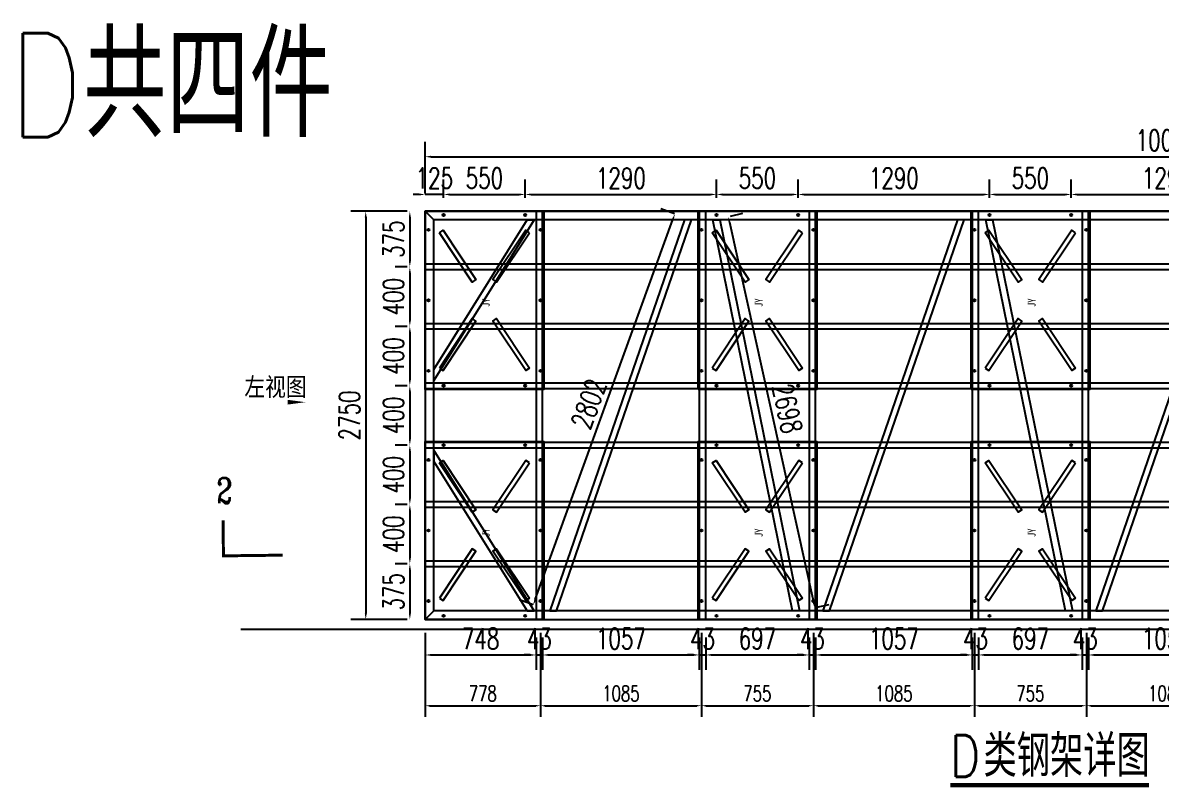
# Model space of a CAD drawing. Header units: millimetres. Extents: x -1471591 to 944464, y -468930 to 547002.
# Drawn here: x -981545 to -973871, y -6128 to -979 of the extents above; entities that cross this region are included whole.
import ezdxf

# ---------------------------------------------------------------- set-up
doc = ezdxf.new("R2010")
doc.units = ezdxf.units.MM
doc.header["$LTSCALE"] = 10
doc.header["$PDMODE"] = 35
doc.linetypes.add('-6_350_HOLE$0$DASH', pattern=[0.35, 0.25, -0.1])
for name, color, linetype in [('DIM_SYMB', 3, 'Continuous'), ('PUB_TEXT', 7, 'Continuous'), ('W-FLOAT_BOWL浮筒', 253, 'Continuous'), ('W-STEEL_FRAME钢架', 3, 'Continuous'), ('W-STEEL_KEEL钢龙骨', 5, 'Continuous')]:
    doc.layers.add(name, color=color, linetype=linetype)
doc.styles.add('_TCH_DIM', font='SIMPLEX.shx', dxfattribs={"bigfont": 'hztxt.shx'})
doc.styles.add('_TCH_LABEL', font='COMPLEX', dxfattribs={"bigfont": 'GBCBIG'})
doc.styles.get("Standard").update_dxf_attribs({"font": 'simplex.shx', "width": 0.8, "bigfont": 'hztxt.shx'})
doc.styles.add('STANDARD_T3', font='simplex.shx', dxfattribs={"width": 0.7, "bigfont": 'hztxt.shx'})
doc.styles.add('黑体', font='simhei.ttf', dxfattribs={"width": 0.8})
doc.dimstyles.new('W&&30', dxfattribs={"dimtxt": 105, "dimasz": 30, "dimexe": 75, "dimexo": 90, "dimgap": 30, "dimtad": 1, "dimdec": 0, "dimzin": 0, "dimdsep": 46, "dimtxsty": 'STANDARD_T3', "dimcen": 0.09, "dimclrd": 1, "dimclre": 1, "dimclrt": 7, "dimazin": 2, "dimtfac": 1, "dimtdec": 0, "dimtix": 1, "dimtmove": 2, "dimatfit": 3, "dimfxl": 0, "dimtolj": 1, "dimtzin": 0, "dimarcsym": 0})
doc.dimstyles.new('W&&40', dxfattribs={"dimtxt": 140, "dimasz": 40, "dimexe": 100, "dimexo": 120, "dimgap": 40, "dimtad": 1, "dimdec": 0, "dimzin": 0, "dimdsep": 46, "dimtxsty": 'STANDARD_T3', "dimcen": 0.09, "dimclrd": 1, "dimclre": 1, "dimclrt": 7, "dimazin": 2, "dimtfac": 1, "dimtdec": 0, "dimtix": 1, "dimtmove": 2, "dimatfit": 3, "dimfxl": 0, "dimtolj": 1, "dimtzin": 0, "dimarcsym": 0})

# ---------------------------------------------------------------- blocks, each defined once
blk = doc.blocks.new('*D92')
at = {"color": 1, "lineweight": -2, "transparency": 16777216}
for p, q in [((-978832.8, -5118.7), (-978832.8, -5337.3)), ((-978084.3, -5118.7), (-978084.3, -5337.3)), ((-978792.8, -5237.3), (-978124.3, -5237.3))]:
    blk.add_line(p, q, dxfattribs=at)
at = {"color": 1, "transparency": 16777216}
for points in [[(-978792.8, -5230.6), (-978792.8, -5243.9), (-978832.8, -5237.3)], [(-978124.3, -5230.6), (-978124.3, -5243.9), (-978084.3, -5237.3)]]:
    blk.add_solid(points, dxfattribs=at)
at = {"layer": 'Defpoints', "color": 0, "transparency": 16777216}
for p in [(-978832.8, -4998.7), (-978084.3, -4998.7), (-978084.3, -5237.3)]:
    blk.add_point(p, dxfattribs=at)
at = {"color": 7, "transparency": 16777216, "insert": (-978458.6, -5127.3), "char_height": 140, "attachment_point": 5, "style": 'STANDARD_T3'}
blk.add_mtext('\\A1;748', dxfattribs=at)
blk = doc.blocks.new('*D93')
at = {"color": 1, "lineweight": -2, "transparency": 16777216}
for p, q in [((-978084.3, -5118.7), (-978084.3, -5337.3)), ((-978041.3, -5118.7), (-978041.3, -5337.3)), ((-978124.3, -5237.3), (-978164.3, -5237.3)), ((-978084.3, -5237.3), (-978041.3, -5237.3)), ((-978001.3, -5237.3), (-977961.3, -5237.3))]:
    blk.add_line(p, q, dxfattribs=at)
at = {"color": 1, "transparency": 16777216}
for points in [[(-978124.3, -5230.6), (-978124.3, -5243.9), (-978084.3, -5237.3)], [(-978001.3, -5230.6), (-978001.3, -5243.9), (-978041.3, -5237.3)]]:
    blk.add_solid(points, dxfattribs=at)
at = {"layer": 'Defpoints', "color": 0, "transparency": 16777216}
for p in [(-978084.3, -4998.7), (-978041.3, -4998.7), (-978041.3, -5237.3)]:
    blk.add_point(p, dxfattribs=at)
at = {"color": 7, "transparency": 16777216, "insert": (-978062.8, -5127.3), "char_height": 140, "attachment_point": 5, "style": 'STANDARD_T3'}
blk.add_mtext('\\A1;43', dxfattribs=at)
blk = doc.blocks.new('*D95')
at = {"color": 1, "lineweight": -2, "transparency": 16777216}
for p, q in [((-978832.8, -2128.7), (-978832.8, -2035.3)), ((-978707.8, -2158.7), (-978707.8, -2035.3)), ((-978872.8, -2135.3), (-978912.8, -2135.3)), ((-978707.8, -2135.3), (-978832.8, -2135.3)), ((-978667.8, -2135.3), (-978627.8, -2135.3))]:
    blk.add_line(p, q, dxfattribs=at)
at = {"color": 1, "transparency": 16777216}
for points in [[(-978872.8, -2128.7), (-978872.8, -2142), (-978832.8, -2135.3)], [(-978667.8, -2128.7), (-978667.8, -2142), (-978707.8, -2135.3)]]:
    blk.add_solid(points, dxfattribs=at)
at = {"layer": 'Defpoints', "color": 0, "transparency": 16777216}
for p in [(-978832.8, -2135.3), (-978832.8, -2248.7), (-978707.8, -2278.7)]:
    blk.add_point(p, dxfattribs=at)
at = {"color": 7, "transparency": 16777216, "insert": (-978770.3, -2025.3), "char_height": 140, "attachment_point": 5, "style": 'STANDARD_T3'}
blk.add_mtext('\\A1;125', dxfattribs=at)
blk = doc.blocks.new('*D96')
at = {"color": 1, "lineweight": -2, "transparency": 16777216}
for p, q in [((-978832.8, -2128.7), (-978832.8, -1781)), ((-968832.8, -2128.7), (-968832.8, -1781)), ((-978792.8, -1881), (-968872.8, -1881))]:
    blk.add_line(p, q, dxfattribs=at)
at = {"color": 1, "transparency": 16777216}
for points in [[(-978792.8, -1874.4), (-978792.8, -1887.7), (-978832.8, -1881)], [(-968872.8, -1874.4), (-968872.8, -1887.7), (-968832.8, -1881)]]:
    blk.add_solid(points, dxfattribs=at)
at = {"layer": 'Defpoints', "color": 0, "transparency": 16777216}
for p in [(-968832.8, -1881), (-978832.8, -2248.7), (-968832.8, -2248.7)]:
    blk.add_point(p, dxfattribs=at)
at = {"color": 7, "transparency": 16777216, "insert": (-973832.8, -1771), "char_height": 140, "attachment_point": 5, "style": 'STANDARD_T3'}
blk.add_mtext('\\A1;10000', dxfattribs=at)
blk = doc.blocks.new('*D118')
at = {"color": 1, "lineweight": -2, "transparency": 16777216}
for p, q in [((-977150.7, -2265.3), (-977243, -2231.8)), ((-978089.7, -4862.9), (-977162.6, -2303.5)), ((-978105, -4899.9), (-978197.3, -4866.4))]:
    blk.add_line(p, q, dxfattribs=at)
at = {"color": 1, "transparency": 16777216}
for points in [[(-977168.9, -2301.2), (-977156.4, -2305.8), (-977149, -2265.9)], [(-978095.9, -4860.6), (-978083.4, -4865.1), (-978103.3, -4900.5)]]:
    blk.add_solid(points, dxfattribs=at)
at = {"layer": 'Defpoints', "color": 0, "transparency": 16777216}
for p in [(-977149, -2265.9), (-977037.8, -2306.1), (-977992.1, -4940.7)]:
    blk.add_point(p, dxfattribs=at)
at = {"color": 7, "transparency": 16777216, "insert": (-977729.6, -3545.7), "char_height": 140, "attachment_point": 5, "rotation": 70.08863, "style": 'STANDARD_T3'}
blk.add_mtext('\\A1;2802', dxfattribs=at)
blk = doc.blocks.new('*D119')
at = {"color": 1, "lineweight": -2, "transparency": 16777216}
for p, q in [((-976775.1, -2280.8), (-976691.7, -2262.4)), ((-976780.7, -2323), (-976215.5, -4878.9)), ((-976192.6, -4914.8), (-976109.2, -4896.4))]:
    blk.add_line(p, q, dxfattribs=at)
at = {"color": 1, "transparency": 16777216}
for points in [[(-976774.2, -2321.6), (-976787.2, -2324.5), (-976789.3, -2284)], [(-976209, -4877.5), (-976222, -4880.3), (-976206.8, -4918)]]:
    blk.add_solid(points, dxfattribs=at)
at = {"layer": 'Defpoints', "color": 0, "transparency": 16777216}
for p in [(-976892.3, -2306.7), (-976309.8, -4940.7), (-976206.8, -4918)]:
    blk.add_point(p, dxfattribs=at)
at = {"color": 7, "transparency": 16777216, "insert": (-976390.7, -3577.2), "char_height": 140, "attachment_point": 5, "rotation": 282.46941, "style": 'STANDARD_T3'}
blk.add_mtext('\\A1;2698', dxfattribs=at)
blk = doc.blocks.new('*D140')
at = {"color": 1, "lineweight": -2, "transparency": 16777216}
for p, q in [((-978952.8, -2248.7), (-979035.5, -2248.7)), ((-978935.5, -2288.7), (-978935.5, -2583.7)), ((-978952.8, -2623.7), (-979035.5, -2623.7))]:
    blk.add_line(p, q, dxfattribs=at)
at = {"color": 1, "transparency": 16777216}
for points in [[(-978942.2, -2288.7), (-978928.8, -2288.7), (-978935.5, -2248.7)], [(-978942.2, -2583.7), (-978928.8, -2583.7), (-978935.5, -2623.7)]]:
    blk.add_solid(points, dxfattribs=at)
at = {"layer": 'Defpoints', "color": 0, "transparency": 16777216}
for p in [(-978832.8, -2248.7), (-978935.5, -2623.7), (-978832.8, -2623.7)]:
    blk.add_point(p, dxfattribs=at)
at = {"color": 7, "transparency": 16777216, "insert": (-979045.5, -2436.2), "char_height": 140, "attachment_point": 5, "rotation": 90, "style": 'STANDARD_T3'}
blk.add_mtext('\\A1;375', dxfattribs=at)
blk = doc.blocks.new('*D141')
at = {"color": 1, "lineweight": -2, "transparency": 16777216}
for p, q in [((-978952.8, -2623.7), (-979035.5, -2623.7)), ((-978935.5, -2663.7), (-978935.5, -2983.7)), ((-978952.8, -3023.7), (-979035.5, -3023.7))]:
    blk.add_line(p, q, dxfattribs=at)
at = {"color": 1, "transparency": 16777216}
for points in [[(-978942.2, -2663.7), (-978928.8, -2663.7), (-978935.5, -2623.7)], [(-978942.2, -2983.7), (-978928.8, -2983.7), (-978935.5, -3023.7)]]:
    blk.add_solid(points, dxfattribs=at)
at = {"layer": 'Defpoints', "color": 0, "transparency": 16777216}
for p in [(-978832.8, -2623.7), (-978935.5, -3023.7), (-978832.8, -3023.7)]:
    blk.add_point(p, dxfattribs=at)
at = {"color": 7, "transparency": 16777216, "insert": (-979045.5, -2823.7), "char_height": 140, "attachment_point": 5, "rotation": 90, "style": 'STANDARD_T3'}
blk.add_mtext('\\A1;400', dxfattribs=at)
blk = doc.blocks.new('*D142')
at = {"color": 1, "lineweight": -2, "transparency": 16777216}
for p, q in [((-978952.8, -3023.7), (-979035.5, -3023.7)), ((-978935.5, -3063.7), (-978935.5, -3383.7)), ((-978952.8, -3423.7), (-979035.5, -3423.7))]:
    blk.add_line(p, q, dxfattribs=at)
at = {"color": 1, "transparency": 16777216}
for points in [[(-978942.2, -3063.7), (-978928.8, -3063.7), (-978935.5, -3023.7)], [(-978942.2, -3383.7), (-978928.8, -3383.7), (-978935.5, -3423.7)]]:
    blk.add_solid(points, dxfattribs=at)
at = {"layer": 'Defpoints', "color": 0, "transparency": 16777216}
for p in [(-978832.8, -3023.7), (-978935.5, -3423.7), (-978832.8, -3423.7)]:
    blk.add_point(p, dxfattribs=at)
at = {"color": 7, "transparency": 16777216, "insert": (-979045.5, -3223.7), "char_height": 140, "attachment_point": 5, "rotation": 90, "style": 'STANDARD_T3'}
blk.add_mtext('\\A1;400', dxfattribs=at)
blk = doc.blocks.new('*D143')
at = {"color": 1, "lineweight": -2, "transparency": 16777216}
for p, q in [((-978952.8, -3423.7), (-979035.5, -3423.7)), ((-978935.5, -3463.7), (-978935.5, -3783.7)), ((-978952.8, -3823.7), (-979035.5, -3823.7))]:
    blk.add_line(p, q, dxfattribs=at)
at = {"color": 1, "transparency": 16777216}
for points in [[(-978942.2, -3463.7), (-978928.8, -3463.7), (-978935.5, -3423.7)], [(-978942.2, -3783.7), (-978928.8, -3783.7), (-978935.5, -3823.7)]]:
    blk.add_solid(points, dxfattribs=at)
at = {"layer": 'Defpoints', "color": 0, "transparency": 16777216}
for p in [(-978832.8, -3423.7), (-978935.5, -3823.7), (-978832.8, -3823.7)]:
    blk.add_point(p, dxfattribs=at)
at = {"color": 7, "transparency": 16777216, "insert": (-979045.5, -3623.7), "char_height": 140, "attachment_point": 5, "rotation": 90, "style": 'STANDARD_T3'}
blk.add_mtext('\\A1;400', dxfattribs=at)
blk = doc.blocks.new('*D144')
at = {"color": 1, "lineweight": -2, "transparency": 16777216}
for p, q in [((-978952.8, -3823.7), (-979035.5, -3823.7)), ((-978935.5, -3863.7), (-978935.5, -4183.7)), ((-978952.8, -4223.7), (-979035.5, -4223.7))]:
    blk.add_line(p, q, dxfattribs=at)
at = {"color": 1, "transparency": 16777216}
for points in [[(-978942.2, -3863.7), (-978928.8, -3863.7), (-978935.5, -3823.7)], [(-978942.2, -4183.7), (-978928.8, -4183.7), (-978935.5, -4223.7)]]:
    blk.add_solid(points, dxfattribs=at)
at = {"layer": 'Defpoints', "color": 0, "transparency": 16777216}
for p in [(-978832.8, -3823.7), (-978935.5, -4223.7), (-978832.8, -4223.7)]:
    blk.add_point(p, dxfattribs=at)
at = {"color": 7, "transparency": 16777216, "insert": (-979045.5, -4023.7), "char_height": 140, "attachment_point": 5, "rotation": 90, "style": 'STANDARD_T3'}
blk.add_mtext('\\A1;400', dxfattribs=at)
blk = doc.blocks.new('*D145')
at = {"color": 1, "lineweight": -2, "transparency": 16777216}
for p, q in [((-978952.8, -4223.7), (-979035.5, -4223.7)), ((-978935.5, -4263.7), (-978935.5, -4583.7)), ((-978952.8, -4623.7), (-979035.5, -4623.7))]:
    blk.add_line(p, q, dxfattribs=at)
at = {"color": 1, "transparency": 16777216}
for points in [[(-978942.2, -4263.7), (-978928.8, -4263.7), (-978935.5, -4223.7)], [(-978942.2, -4583.7), (-978928.8, -4583.7), (-978935.5, -4623.7)]]:
    blk.add_solid(points, dxfattribs=at)
at = {"layer": 'Defpoints', "color": 0, "transparency": 16777216}
for p in [(-978832.8, -4223.7), (-978935.5, -4623.7), (-978832.8, -4623.7)]:
    blk.add_point(p, dxfattribs=at)
at = {"color": 7, "transparency": 16777216, "insert": (-979045.5, -4423.7), "char_height": 140, "attachment_point": 5, "rotation": 90, "style": 'STANDARD_T3'}
blk.add_mtext('\\A1;400', dxfattribs=at)
blk = doc.blocks.new('*D146')
at = {"color": 1, "lineweight": -2, "transparency": 16777216}
for p, q in [((-978952.8, -4623.7), (-979035.5, -4623.7)), ((-978935.5, -4663.7), (-978935.5, -4958.7)), ((-978952.8, -4998.7), (-979035.5, -4998.7))]:
    blk.add_line(p, q, dxfattribs=at)
at = {"color": 1, "transparency": 16777216}
for points in [[(-978942.2, -4663.7), (-978928.8, -4663.7), (-978935.5, -4623.7)], [(-978942.2, -4958.7), (-978928.8, -4958.7), (-978935.5, -4998.7)]]:
    blk.add_solid(points, dxfattribs=at)
at = {"layer": 'Defpoints', "color": 0, "transparency": 16777216}
for p in [(-978832.8, -4623.7), (-978935.5, -4998.7), (-978832.8, -4998.7)]:
    blk.add_point(p, dxfattribs=at)
at = {"color": 7, "transparency": 16777216, "insert": (-979045.5, -4811.2), "char_height": 140, "attachment_point": 5, "rotation": 90, "style": 'STANDARD_T3'}
blk.add_mtext('\\A1;375', dxfattribs=at)
blk = doc.blocks.new('*D147')
at = {"color": 1, "lineweight": -2, "transparency": 16777216}
for p, q in [((-978952.8, -2248.7), (-979332.8, -2248.7)), ((-979232.8, -2288.7), (-979232.8, -4958.7)), ((-978952.8, -4998.7), (-979332.8, -4998.7))]:
    blk.add_line(p, q, dxfattribs=at)
at = {"color": 1, "transparency": 16777216}
for points in [[(-979239.5, -2288.7), (-979226.2, -2288.7), (-979232.8, -2248.7)], [(-979239.5, -4958.7), (-979226.2, -4958.7), (-979232.8, -4998.7)]]:
    blk.add_solid(points, dxfattribs=at)
at = {"layer": 'Defpoints', "color": 0, "transparency": 16777216}
for p in [(-978832.8, -2248.7), (-979232.8, -4998.7), (-978832.8, -4998.7)]:
    blk.add_point(p, dxfattribs=at)
at = {"color": 7, "transparency": 16777216, "insert": (-979342.8, -3623.7), "char_height": 140, "attachment_point": 5, "rotation": 90, "style": 'STANDARD_T3'}
blk.add_mtext('\\A1;2750', dxfattribs=at)
blk = doc.blocks.new('*U607')
at = {"layer": 'W-STEEL_KEEL钢龙骨'}
blk.add_lwpolyline([(-5000, -20), (5000, -20), (5000, 20), (-5000, 20)], close=True, dxfattribs=at)
blk = doc.blocks.new('*U608')
at = {"color": 0, "linetype": 'ByBlock', "lineweight": -2}
for p in [(0, 2000), (0, 1600), (0, 1200), (0, 800), (0, 400), (0, 0)]:
    blk.add_blockref('*U607', p, dxfattribs=at)
blk = doc.blocks.new('*U609')
at = {"layer": 'W-STEEL_FRAME钢架', "color": 1}
blk.add_lwpolyline([(477.1, 1317.3), (431.8, 1317.3), (-477.1, -1317.3), (-431.8, -1317.3)], close=True, dxfattribs=at)
blk = doc.blocks.new('*U610')
at = {"color": 0, "linetype": 'ByBlock', "lineweight": -2}
for p in [(0, 0), (1840, 0), (3680, 0), (5520, 0), (7360, 0)]:
    blk.add_blockref('*U609', p, dxfattribs=at)
blk = doc.blocks.new('$matou$00000186')
for points in [[(-600, 400), (600, 400), (600, -400), (-600, -400)], [(-455.8, 303.8), (-472.4, 278.9), (-139.6, 57), (-122.9, 82)], [(455.8, 303.8), (472.4, 278.9), (139.6, 57), (122.9, 82)], [(-455.8, -303.8), (-472.4, -278.9), (-139.6, -57), (-122.9, -82)], [(455.8, -303.8), (472.4, -278.9), (139.6, -57), (122.9, -82)]]:
    blk.add_lwpolyline(points, close=True)
at = {"color": 1}
for centre in [(-475, 377.5), (0, 377.5), (475, 377.5), (-575, 275), (575, 275), (-575, -275), (575, -275), (-475, -377.5), (0, -377.5), (475, -377.5)]:
    blk.add_circle(centre, 7, dxfattribs=at)
at = {"layer": 'PUB_TEXT', "style": '黑体', "width": 0.8}
blk.add_text('JY', height=52.57, dxfattribs=at).set_placement((-44.4, -35.3))
blk = doc.blocks.new('*U611')
at = {"layer": 'W-FLOAT_BOWL浮筒', "rotation": 90}
blk.add_blockref('$matou$00000186', (0, 0), dxfattribs=at)
blk = doc.blocks.new('*U612')
at = {"color": 0, "linetype": 'ByBlock', "lineweight": -2}
for p in [(0, 1550), (1840, 1550), (3680, 1550), (5520, 1550), (7360, 1550), (9200, 1550), (0, 0), (1840, 0), (3680, 0), (5520, 0), (7360, 0), (9200, 0)]:
    blk.add_blockref('*U611', p, dxfattribs=at)
blk = doc.blocks.new('D')
at = {"layer": 'W-STEEL_FRAME钢架'}
for points in [[(4944.2, 1316.7), (-4939.8, 1316.7), (-4997.8, 1374.7), (5002.2, 1374.7)], [(-4939.8, 1316.7), (-4997.8, 1374.7), (-4997.8, -1375.3), (-4939.8, -1317.3)], [(4944.2, 1316.7), (5002.2, 1374.7), (5002.2, -1375.3), (4944.2, -1317.3)], [(4944.2, -1317.3), (-4939.8, -1317.3), (-4997.8, -1375.3), (5002.2, -1375.3)]]:
    blk.add_lwpolyline(points, close=True, dxfattribs=at)
at = {"layer": 'W-STEEL_FRAME钢架', "color": 6}
for points in [[(-4308.9, 1316.9), (-4263.6, 1316.9), (-4939.8, 235), (-4939.8, 309.9)], [(-3057.3, 1316.7), (-3011.9, 1316.7), (-2474.8, -1317.3), (-2520.1, -1317.3)], [(-1217.3, 1316.7), (-1171.9, 1316.7), (-634.8, -1317.3), (-680.1, -1317.3)], [(622.7, 1316.7), (668.1, 1316.7), (1205.2, -1317.3), (1159.9, -1317.3)], [(2462.7, 1316.7), (2508.1, 1316.7), (3045.2, -1317.3), (2999.9, -1317.3)], [(4313.3, 1316.9), (4267.9, 1316.9), (4944.2, 235), (4944.2, 309.9)], [(-4308.9, -1317.3), (-4263.6, -1317.3), (-4939.8, -235.4), (-4939.8, -310.3)], [(4313.3, -1317.3), (4267.9, -1317.3), (4944.2, -235.4), (4944.2, -310.3)]]:
    blk.add_lwpolyline(points, close=True, dxfattribs=at)
at = {"layer": 'W-STEEL_FRAME钢架', "color": 1}
for points in [[(-4206.3, 1374.7), (-4249.3, 1374.7), (-4249.3, -1375.3), (-4206.3, -1375.3)], [(-3106.3, 1374.7), (-3149.3, 1374.7), (-3149.3, -1375.3), (-3106.3, -1375.3)], [(-2366.3, 1374.7), (-2409.3, 1374.7), (-2409.3, -1375.3), (-2366.3, -1375.3)], [(-1266.3, 1374.7), (-1309.3, 1374.7), (-1309.3, -1375.3), (-1266.3, -1375.3)], [(-526.3, 1374.7), (-569.3, 1374.7), (-569.3, -1375.3), (-526.3, -1375.3)], [(573.7, 1374.7), (530.7, 1374.7), (530.7, -1375.3), (573.7, -1375.3)], [(1313.7, 1374.7), (1270.7, 1374.7), (1270.7, -1375.3), (1313.7, -1375.3)], [(2413.7, 1374.7), (2370.7, 1374.7), (2370.7, -1375.3), (2413.7, -1375.3)], [(3153.7, 1374.7), (3110.7, 1374.7), (3110.7, -1375.3), (3153.7, -1375.3)], [(4210.7, 1374.7), (4253.7, 1374.7), (4253.7, -1375.3), (4210.7, -1375.3)]]:
    blk.add_lwpolyline(points, close=True, dxfattribs=at)
for name, p in [('*U612', (-4597.8, -775.3)), ('*U610', (-3680, 0))]:
    blk.add_blockref(name, p)
at = {"xscale": -1, "rotation": 180}
blk.add_blockref('*U608', (2.2, 999.7), dxfattribs=at)
blk = doc.blocks.new('*D613')
at = {"color": 1, "lineweight": -2, "transparency": 16777216}
for p, q in [((-978041.3, -5118.7), (-978041.3, -5337.3)), ((-976984.3, -5118.7), (-976984.3, -5337.3)), ((-978001.3, -5237.3), (-977024.3, -5237.3))]:
    blk.add_line(p, q, dxfattribs=at)
at = {"color": 1, "transparency": 16777216}
for points in [[(-978001.3, -5230.6), (-978001.3, -5243.9), (-978041.3, -5237.3)], [(-977024.3, -5230.6), (-977024.3, -5243.9), (-976984.3, -5237.3)]]:
    blk.add_solid(points, dxfattribs=at)
at = {"layer": 'Defpoints', "color": 0, "transparency": 16777216}
for p in [(-978041.3, -4998.7), (-976984.3, -4998.7), (-976984.3, -5237.3)]:
    blk.add_point(p, dxfattribs=at)
at = {"color": 7, "transparency": 16777216, "insert": (-977512.8, -5127.3), "char_height": 140, "attachment_point": 5, "style": 'STANDARD_T3'}
blk.add_mtext('\\A1;1057', dxfattribs=at)
blk = doc.blocks.new('*D614')
at = {"color": 1, "lineweight": -2, "transparency": 16777216}
for p, q in [((-976984.3, -5118.7), (-976984.3, -5337.3)), ((-976941.3, -5118.7), (-976941.3, -5337.3)), ((-977024.3, -5237.3), (-977064.3, -5237.3)), ((-976984.3, -5237.3), (-976941.3, -5237.3)), ((-976901.3, -5237.3), (-976861.3, -5237.3))]:
    blk.add_line(p, q, dxfattribs=at)
at = {"color": 1, "transparency": 16777216}
for points in [[(-977024.3, -5230.6), (-977024.3, -5243.9), (-976984.3, -5237.3)], [(-976901.3, -5230.6), (-976901.3, -5243.9), (-976941.3, -5237.3)]]:
    blk.add_solid(points, dxfattribs=at)
at = {"layer": 'Defpoints', "color": 0, "transparency": 16777216}
for p in [(-976984.3, -4998.7), (-976941.3, -4998.7), (-976941.3, -5237.3)]:
    blk.add_point(p, dxfattribs=at)
at = {"color": 7, "transparency": 16777216, "insert": (-976962.8, -5127.3), "char_height": 140, "attachment_point": 5, "style": 'STANDARD_T3'}
blk.add_mtext('\\A1;43', dxfattribs=at)
blk = doc.blocks.new('*D615')
at = {"color": 1, "lineweight": -2, "transparency": 16777216}
for p, q in [((-976941.3, -5118.7), (-976941.3, -5337.3)), ((-976244.3, -5118.7), (-976244.3, -5337.3)), ((-976901.3, -5237.3), (-976284.3, -5237.3))]:
    blk.add_line(p, q, dxfattribs=at)
at = {"color": 1, "transparency": 16777216}
for points in [[(-976901.3, -5230.6), (-976901.3, -5243.9), (-976941.3, -5237.3)], [(-976284.3, -5230.6), (-976284.3, -5243.9), (-976244.3, -5237.3)]]:
    blk.add_solid(points, dxfattribs=at)
at = {"layer": 'Defpoints', "color": 0, "transparency": 16777216}
for p in [(-976941.3, -4998.7), (-976244.3, -4998.7), (-976244.3, -5237.3)]:
    blk.add_point(p, dxfattribs=at)
at = {"color": 7, "transparency": 16777216, "insert": (-976592.8, -5127.3), "char_height": 140, "attachment_point": 5, "style": 'STANDARD_T3'}
blk.add_mtext('\\A1;697', dxfattribs=at)
blk = doc.blocks.new('*D616')
at = {"color": 1, "lineweight": -2, "transparency": 16777216}
for p, q in [((-976244.3, -5118.7), (-976244.3, -5337.3)), ((-976201.3, -5118.7), (-976201.3, -5337.3)), ((-976284.3, -5237.3), (-976324.3, -5237.3)), ((-976244.3, -5237.3), (-976201.3, -5237.3)), ((-976161.3, -5237.3), (-976121.3, -5237.3))]:
    blk.add_line(p, q, dxfattribs=at)
at = {"color": 1, "transparency": 16777216}
for points in [[(-976284.3, -5230.6), (-976284.3, -5243.9), (-976244.3, -5237.3)], [(-976161.3, -5230.6), (-976161.3, -5243.9), (-976201.3, -5237.3)]]:
    blk.add_solid(points, dxfattribs=at)
at = {"layer": 'Defpoints', "color": 0, "transparency": 16777216}
for p in [(-976244.3, -4998.7), (-976201.3, -4998.7), (-976201.3, -5237.3)]:
    blk.add_point(p, dxfattribs=at)
at = {"color": 7, "transparency": 16777216, "insert": (-976222.8, -5127.3), "char_height": 140, "attachment_point": 5, "style": 'STANDARD_T3'}
blk.add_mtext('\\A1;43', dxfattribs=at)
blk = doc.blocks.new('*D617')
at = {"color": 1, "lineweight": -2, "transparency": 16777216}
for p, q in [((-976201.3, -5118.7), (-976201.3, -5337.3)), ((-975144.3, -5118.7), (-975144.3, -5337.3)), ((-976161.3, -5237.3), (-975184.3, -5237.3))]:
    blk.add_line(p, q, dxfattribs=at)
at = {"color": 1, "transparency": 16777216}
for points in [[(-976161.3, -5230.6), (-976161.3, -5243.9), (-976201.3, -5237.3)], [(-975184.3, -5230.6), (-975184.3, -5243.9), (-975144.3, -5237.3)]]:
    blk.add_solid(points, dxfattribs=at)
at = {"layer": 'Defpoints', "color": 0, "transparency": 16777216}
for p in [(-976201.3, -4998.7), (-975144.3, -4998.7), (-975144.3, -5237.3)]:
    blk.add_point(p, dxfattribs=at)
at = {"color": 7, "transparency": 16777216, "insert": (-975672.8, -5127.3), "char_height": 140, "attachment_point": 5, "style": 'STANDARD_T3'}
blk.add_mtext('\\A1;1057', dxfattribs=at)
blk = doc.blocks.new('*D618')
at = {"color": 1, "lineweight": -2, "transparency": 16777216}
for p, q in [((-975144.3, -5118.7), (-975144.3, -5337.3)), ((-975101.3, -5118.7), (-975101.3, -5337.3)), ((-975184.3, -5237.3), (-975224.3, -5237.3)), ((-975144.3, -5237.3), (-975101.3, -5237.3)), ((-975061.3, -5237.3), (-975021.3, -5237.3))]:
    blk.add_line(p, q, dxfattribs=at)
at = {"color": 1, "transparency": 16777216}
for points in [[(-975184.3, -5230.6), (-975184.3, -5243.9), (-975144.3, -5237.3)], [(-975061.3, -5230.6), (-975061.3, -5243.9), (-975101.3, -5237.3)]]:
    blk.add_solid(points, dxfattribs=at)
at = {"layer": 'Defpoints', "color": 0, "transparency": 16777216}
for p in [(-975144.3, -4998.7), (-975101.3, -4998.7), (-975101.3, -5237.3)]:
    blk.add_point(p, dxfattribs=at)
at = {"color": 7, "transparency": 16777216, "insert": (-975122.8, -5127.3), "char_height": 140, "attachment_point": 5, "style": 'STANDARD_T3'}
blk.add_mtext('\\A1;43', dxfattribs=at)
blk = doc.blocks.new('*D619')
at = {"color": 1, "lineweight": -2, "transparency": 16777216}
for p, q in [((-975101.3, -5118.7), (-975101.3, -5337.3)), ((-974404.3, -5118.7), (-974404.3, -5337.3)), ((-975061.3, -5237.3), (-974444.3, -5237.3))]:
    blk.add_line(p, q, dxfattribs=at)
at = {"color": 1, "transparency": 16777216}
for points in [[(-975061.3, -5230.6), (-975061.3, -5243.9), (-975101.3, -5237.3)], [(-974444.3, -5230.6), (-974444.3, -5243.9), (-974404.3, -5237.3)]]:
    blk.add_solid(points, dxfattribs=at)
at = {"layer": 'Defpoints', "color": 0, "transparency": 16777216}
for p in [(-975101.3, -4998.7), (-974404.3, -4998.7), (-974404.3, -5237.3)]:
    blk.add_point(p, dxfattribs=at)
at = {"color": 7, "transparency": 16777216, "insert": (-974752.8, -5127.3), "char_height": 140, "attachment_point": 5, "style": 'STANDARD_T3'}
blk.add_mtext('\\A1;697', dxfattribs=at)
blk = doc.blocks.new('*D620')
at = {"color": 1, "lineweight": -2, "transparency": 16777216}
for p, q in [((-974404.3, -5118.7), (-974404.3, -5337.3)), ((-974361.3, -5118.7), (-974361.3, -5337.3)), ((-974444.3, -5237.3), (-974484.3, -5237.3)), ((-974404.3, -5237.3), (-974361.3, -5237.3)), ((-974321.3, -5237.3), (-974281.3, -5237.3))]:
    blk.add_line(p, q, dxfattribs=at)
at = {"color": 1, "transparency": 16777216}
for points in [[(-974444.3, -5230.6), (-974444.3, -5243.9), (-974404.3, -5237.3)], [(-974321.3, -5230.6), (-974321.3, -5243.9), (-974361.3, -5237.3)]]:
    blk.add_solid(points, dxfattribs=at)
at = {"layer": 'Defpoints', "color": 0, "transparency": 16777216}
for p in [(-974404.3, -4998.7), (-974361.3, -4998.7), (-974361.3, -5237.3)]:
    blk.add_point(p, dxfattribs=at)
at = {"color": 7, "transparency": 16777216, "insert": (-974382.8, -5127.3), "char_height": 140, "attachment_point": 5, "style": 'STANDARD_T3'}
blk.add_mtext('\\A1;43', dxfattribs=at)
blk = doc.blocks.new('*D621')
at = {"color": 1, "lineweight": -2, "transparency": 16777216}
for p, q in [((-974361.3, -5118.7), (-974361.3, -5337.3)), ((-973304.3, -5118.7), (-973304.3, -5337.3)), ((-974321.3, -5237.3), (-973344.3, -5237.3))]:
    blk.add_line(p, q, dxfattribs=at)
at = {"color": 1, "transparency": 16777216}
for points in [[(-974321.3, -5230.6), (-974321.3, -5243.9), (-974361.3, -5237.3)], [(-973344.3, -5230.6), (-973344.3, -5243.9), (-973304.3, -5237.3)]]:
    blk.add_solid(points, dxfattribs=at)
at = {"layer": 'Defpoints', "color": 0, "transparency": 16777216}
for p in [(-974361.3, -4998.7), (-973304.3, -4998.7), (-973304.3, -5237.3)]:
    blk.add_point(p, dxfattribs=at)
at = {"color": 7, "transparency": 16777216, "insert": (-973832.8, -5127.3), "char_height": 140, "attachment_point": 5, "style": 'STANDARD_T3'}
blk.add_mtext('\\A1;1057', dxfattribs=at)
blk = doc.blocks.new('*D632')
at = {"color": 1, "lineweight": -2, "transparency": 16777216}
for p, q in [((-978707.8, -2158.7), (-978707.8, -2035.3)), ((-978157.8, -2158.7), (-978157.8, -2035.3)), ((-978667.8, -2135.3), (-978197.8, -2135.3))]:
    blk.add_line(p, q, dxfattribs=at)
at = {"color": 1, "transparency": 16777216}
for points in [[(-978667.8, -2128.7), (-978667.8, -2142), (-978707.8, -2135.3)], [(-978197.8, -2128.7), (-978197.8, -2142), (-978157.8, -2135.3)]]:
    blk.add_solid(points, dxfattribs=at)
at = {"layer": 'Defpoints', "color": 0, "transparency": 16777216}
for p in [(-978157.8, -2135.3), (-978707.8, -2278.7), (-978157.8, -2278.7)]:
    blk.add_point(p, dxfattribs=at)
at = {"color": 7, "transparency": 16777216, "insert": (-978432.8, -2025.3), "char_height": 140, "attachment_point": 5, "style": 'STANDARD_T3'}
blk.add_mtext('\\A1;550', dxfattribs=at)
blk = doc.blocks.new('*D633')
at = {"color": 1, "lineweight": -2, "transparency": 16777216}
for p, q in [((-978157.8, -2158.7), (-978157.8, -2035.3)), ((-976867.8, -2158.7), (-976867.8, -2035.3)), ((-978117.8, -2135.3), (-976907.8, -2135.3))]:
    blk.add_line(p, q, dxfattribs=at)
at = {"color": 1, "transparency": 16777216}
for points in [[(-978117.8, -2128.7), (-978117.8, -2142), (-978157.8, -2135.3)], [(-976907.8, -2128.7), (-976907.8, -2142), (-976867.8, -2135.3)]]:
    blk.add_solid(points, dxfattribs=at)
at = {"layer": 'Defpoints', "color": 0, "transparency": 16777216}
for p in [(-976867.8, -2135.3), (-978157.8, -2278.7), (-976867.8, -2278.7)]:
    blk.add_point(p, dxfattribs=at)
at = {"color": 7, "transparency": 16777216, "insert": (-977512.8, -2025.3), "char_height": 140, "attachment_point": 5, "style": 'STANDARD_T3'}
blk.add_mtext('\\A1;1290', dxfattribs=at)
blk = doc.blocks.new('*D634')
at = {"color": 1, "lineweight": -2, "transparency": 16777216}
for p, q in [((-976867.8, -2158.7), (-976867.8, -2035.3)), ((-976317.8, -2158.7), (-976317.8, -2035.3)), ((-976827.8, -2135.3), (-976357.8, -2135.3))]:
    blk.add_line(p, q, dxfattribs=at)
at = {"color": 1, "transparency": 16777216}
for points in [[(-976827.8, -2128.7), (-976827.8, -2142), (-976867.8, -2135.3)], [(-976357.8, -2128.7), (-976357.8, -2142), (-976317.8, -2135.3)]]:
    blk.add_solid(points, dxfattribs=at)
at = {"layer": 'Defpoints', "color": 0, "transparency": 16777216}
for p in [(-976317.8, -2135.3), (-976867.8, -2278.7), (-976317.8, -2278.7)]:
    blk.add_point(p, dxfattribs=at)
at = {"color": 7, "transparency": 16777216, "insert": (-976592.8, -2025.3), "char_height": 140, "attachment_point": 5, "style": 'STANDARD_T3'}
blk.add_mtext('\\A1;550', dxfattribs=at)
blk = doc.blocks.new('*D635')
at = {"color": 1, "lineweight": -2, "transparency": 16777216}
for p, q in [((-976317.8, -2158.7), (-976317.8, -2035.3)), ((-975027.8, -2158.7), (-975027.8, -2035.3)), ((-976277.8, -2135.3), (-975067.8, -2135.3))]:
    blk.add_line(p, q, dxfattribs=at)
at = {"color": 1, "transparency": 16777216}
for points in [[(-976277.8, -2128.7), (-976277.8, -2142), (-976317.8, -2135.3)], [(-975067.8, -2128.7), (-975067.8, -2142), (-975027.8, -2135.3)]]:
    blk.add_solid(points, dxfattribs=at)
at = {"layer": 'Defpoints', "color": 0, "transparency": 16777216}
for p in [(-975027.8, -2135.3), (-976317.8, -2278.7), (-975027.8, -2278.7)]:
    blk.add_point(p, dxfattribs=at)
at = {"color": 7, "transparency": 16777216, "insert": (-975672.8, -2025.3), "char_height": 140, "attachment_point": 5, "style": 'STANDARD_T3'}
blk.add_mtext('\\A1;1290', dxfattribs=at)
blk = doc.blocks.new('*D636')
at = {"color": 1, "lineweight": -2, "transparency": 16777216}
for p, q in [((-975027.8, -2158.7), (-975027.8, -2035.3)), ((-974477.8, -2158.7), (-974477.8, -2035.3)), ((-974987.8, -2135.3), (-974517.8, -2135.3))]:
    blk.add_line(p, q, dxfattribs=at)
at = {"color": 1, "transparency": 16777216}
for points in [[(-974987.8, -2128.7), (-974987.8, -2142), (-975027.8, -2135.3)], [(-974517.8, -2128.7), (-974517.8, -2142), (-974477.8, -2135.3)]]:
    blk.add_solid(points, dxfattribs=at)
at = {"layer": 'Defpoints', "color": 0, "transparency": 16777216}
for p in [(-974477.8, -2135.3), (-975027.8, -2278.7), (-974477.8, -2278.7)]:
    blk.add_point(p, dxfattribs=at)
at = {"color": 7, "transparency": 16777216, "insert": (-974752.8, -2025.3), "char_height": 140, "attachment_point": 5, "style": 'STANDARD_T3'}
blk.add_mtext('\\A1;550', dxfattribs=at)
blk = doc.blocks.new('*D637')
at = {"color": 1, "lineweight": -2, "transparency": 16777216}
for p, q in [((-974477.8, -2158.7), (-974477.8, -2035.3)), ((-973187.8, -2158.7), (-973187.8, -2035.3)), ((-974437.8, -2135.3), (-973227.8, -2135.3))]:
    blk.add_line(p, q, dxfattribs=at)
at = {"color": 1, "transparency": 16777216}
for points in [[(-974437.8, -2128.7), (-974437.8, -2142), (-974477.8, -2135.3)], [(-973227.8, -2128.7), (-973227.8, -2142), (-973187.8, -2135.3)]]:
    blk.add_solid(points, dxfattribs=at)
at = {"layer": 'Defpoints', "color": 0, "transparency": 16777216}
for p in [(-973187.8, -2135.3), (-974477.8, -2278.7), (-973187.8, -2278.7)]:
    blk.add_point(p, dxfattribs=at)
at = {"color": 7, "transparency": 16777216, "insert": (-973832.8, -2025.3), "char_height": 140, "attachment_point": 5, "style": 'STANDARD_T3'}
blk.add_mtext('\\A1;1290', dxfattribs=at)
blk = doc.blocks.new('*D920')
at = {"color": 1, "lineweight": -2, "transparency": 16777216}
for p, q in [((-978832.8, -5088.7), (-978832.8, -5654.3)), ((-978055.3, -5088.7), (-978055.3, -5654.3)), ((-978802.8, -5579.3), (-978085.3, -5579.3))]:
    blk.add_line(p, q, dxfattribs=at)
at = {"color": 1, "transparency": 16777216}
for points in [[(-978802.8, -5574.3), (-978802.8, -5584.3), (-978832.8, -5579.3)], [(-978085.3, -5574.3), (-978085.3, -5584.3), (-978055.3, -5579.3)]]:
    blk.add_solid(points, dxfattribs=at)
at = {"layer": 'Defpoints', "color": 0, "transparency": 16777216}
for p in [(-978832.8, -4998.7), (-978055.3, -4998.7), (-978055.3, -5579.3)]:
    blk.add_point(p, dxfattribs=at)
at = {"color": 7, "transparency": 16777216, "insert": (-978444.1, -5496.8), "char_height": 105, "attachment_point": 5, "style": 'STANDARD_T3'}
blk.add_mtext('\\A1;778', dxfattribs=at)
blk = doc.blocks.new('*D921')
at = {"color": 1, "lineweight": -2, "transparency": 16777216}
for p, q in [((-978055.3, -5088.7), (-978055.3, -5654.3)), ((-976970.3, -5088.7), (-976970.3, -5654.3)), ((-978025.3, -5579.3), (-977000.3, -5579.3))]:
    blk.add_line(p, q, dxfattribs=at)
at = {"color": 1, "transparency": 16777216}
for points in [[(-978025.3, -5574.3), (-978025.3, -5584.3), (-978055.3, -5579.3)], [(-977000.3, -5574.3), (-977000.3, -5584.3), (-976970.3, -5579.3)]]:
    blk.add_solid(points, dxfattribs=at)
at = {"layer": 'Defpoints', "color": 0, "transparency": 16777216}
for p in [(-978055.3, -4998.7), (-976970.3, -4998.7), (-976970.3, -5579.3)]:
    blk.add_point(p, dxfattribs=at)
at = {"color": 7, "transparency": 16777216, "insert": (-977512.8, -5496.8), "char_height": 105, "attachment_point": 5, "style": 'STANDARD_T3'}
blk.add_mtext('\\A1;1085', dxfattribs=at)
blk = doc.blocks.new('*D922')
at = {"color": 1, "lineweight": -2, "transparency": 16777216}
for p, q in [((-976970.3, -5088.7), (-976970.3, -5654.3)), ((-976215.3, -5088.7), (-976215.3, -5654.3)), ((-976940.3, -5579.3), (-976245.3, -5579.3))]:
    blk.add_line(p, q, dxfattribs=at)
at = {"color": 1, "transparency": 16777216}
for points in [[(-976940.3, -5574.3), (-976940.3, -5584.3), (-976970.3, -5579.3)], [(-976245.3, -5574.3), (-976245.3, -5584.3), (-976215.3, -5579.3)]]:
    blk.add_solid(points, dxfattribs=at)
at = {"layer": 'Defpoints', "color": 0, "transparency": 16777216}
for p in [(-976970.3, -4998.7), (-976215.3, -4998.7), (-976215.3, -5579.3)]:
    blk.add_point(p, dxfattribs=at)
at = {"color": 7, "transparency": 16777216, "insert": (-976592.8, -5496.8), "char_height": 105, "attachment_point": 5, "style": 'STANDARD_T3'}
blk.add_mtext('\\A1;755', dxfattribs=at)
blk = doc.blocks.new('*D923')
at = {"color": 1, "lineweight": -2, "transparency": 16777216}
for p, q in [((-976215.3, -5088.7), (-976215.3, -5654.3)), ((-975130.3, -5088.7), (-975130.3, -5654.3)), ((-976185.3, -5579.3), (-975160.3, -5579.3))]:
    blk.add_line(p, q, dxfattribs=at)
at = {"color": 1, "transparency": 16777216}
for points in [[(-976185.3, -5574.3), (-976185.3, -5584.3), (-976215.3, -5579.3)], [(-975160.3, -5574.3), (-975160.3, -5584.3), (-975130.3, -5579.3)]]:
    blk.add_solid(points, dxfattribs=at)
at = {"layer": 'Defpoints', "color": 0, "transparency": 16777216}
for p in [(-976215.3, -4998.7), (-975130.3, -4998.7), (-975130.3, -5579.3)]:
    blk.add_point(p, dxfattribs=at)
at = {"color": 7, "transparency": 16777216, "insert": (-975672.8, -5496.8), "char_height": 105, "attachment_point": 5, "style": 'STANDARD_T3'}
blk.add_mtext('\\A1;1085', dxfattribs=at)
blk = doc.blocks.new('*D924')
at = {"color": 1, "lineweight": -2, "transparency": 16777216}
for p, q in [((-975130.3, -5088.7), (-975130.3, -5654.3)), ((-974375.3, -5088.7), (-974375.3, -5654.3)), ((-975100.3, -5579.3), (-974405.3, -5579.3))]:
    blk.add_line(p, q, dxfattribs=at)
at = {"color": 1, "transparency": 16777216}
for points in [[(-975100.3, -5574.3), (-975100.3, -5584.3), (-975130.3, -5579.3)], [(-974405.3, -5574.3), (-974405.3, -5584.3), (-974375.3, -5579.3)]]:
    blk.add_solid(points, dxfattribs=at)
at = {"layer": 'Defpoints', "color": 0, "transparency": 16777216}
for p in [(-975130.3, -4998.7), (-974375.3, -4998.7), (-974375.3, -5579.3)]:
    blk.add_point(p, dxfattribs=at)
at = {"color": 7, "transparency": 16777216, "insert": (-974752.8, -5496.8), "char_height": 105, "attachment_point": 5, "style": 'STANDARD_T3'}
blk.add_mtext('\\A1;755', dxfattribs=at)
blk = doc.blocks.new('*D925')
at = {"color": 1, "lineweight": -2, "transparency": 16777216}
for p, q in [((-974375.3, -5088.7), (-974375.3, -5654.3)), ((-973290.3, -5088.7), (-973290.3, -5654.3)), ((-974345.3, -5579.3), (-973320.3, -5579.3))]:
    blk.add_line(p, q, dxfattribs=at)
at = {"color": 1, "transparency": 16777216}
for points in [[(-974345.3, -5574.3), (-974345.3, -5584.3), (-974375.3, -5579.3)], [(-973320.3, -5574.3), (-973320.3, -5584.3), (-973290.3, -5579.3)]]:
    blk.add_solid(points, dxfattribs=at)
at = {"layer": 'Defpoints', "color": 0, "transparency": 16777216}
for p in [(-974375.3, -4998.7), (-973290.3, -4998.7), (-973290.3, -5579.3)]:
    blk.add_point(p, dxfattribs=at)
at = {"color": 7, "transparency": 16777216, "insert": (-973832.8, -5496.8), "char_height": 105, "attachment_point": 5, "style": 'STANDARD_T3'}
blk.add_mtext('\\A1;1085', dxfattribs=at)

msp = doc.modelspace()

# ---------------------------------------------------------------- linework, layer by layer
msp.add_lwpolyline([(-978832.8, -4998.7), (-968832.8, -4998.7), (-968832.8, -2248.7), (-978832.8, -2248.7)], close=True)
at = {"color": 8, "linetype": '-6_350_HOLE$0$DASH'}
msp.add_lwpolyline([(-980075.1, -5063.4), (-967314.6, -5063.4)], dxfattribs=at)
at = {"layer": 'DIM_SYMB'}
msp.add_lwpolyline([(-979955.1, -3534.6, 0, 0, 0), (-979639.1, -3534.6, 0, 32, 0), (-979759.1, -3534.6, 0, 0, 0)], format="xyseb", dxfattribs=at)
for points, const_width in [([(-980194.7, -4329.7), (-980191.9, -4569.7), (-979791.9, -4564.9)], 20), ([(-975292.5, -6114.1), (-973954.2, -6114.1)], 28)]:
    msp.add_lwpolyline(points, dxfattribs=dict(at, const_width=const_width))

# ---------------------------------------------------------------- block references
msp.add_blockref('D', (-973835, -3623.4))

# ---------------------------------------------------------------- texts
at = {"layer": 'PUB_TEXT', "width": 0.8}
msp.add_text('D共四件 ', height=700, dxfattribs=at).set_placement((-981640.7, -1748.3))
at = {"layer": 'PUB_TEXT', "color": 7, "style": '_TCH_DIM'}
msp.add_text('左视图', height=140, dxfattribs=at).set_placement((-980051.1, -3506.2))
at = {"layer": 'PUB_TEXT', "color": 7, "style": '_TCH_LABEL', "width": 0.705882}
msp.add_text('2', height=170, dxfattribs=at).set_placement((-980237.1, -4214.7))
at = {"layer": 'PUB_TEXT', "color": 7, "width": 0.8}
for s, p in [('类钢架详图', (-975068.5, -6058.1)), ('D', (-975292.5, -6058.1))]:
    msp.add_text(s, height=280, dxfattribs=at).set_placement(p)

# ---------------------------------------------------------------- dimensions: what is measured, and where the dimension line sits
for base, p1, p2, dimstyle, picture, middle in [((-968832.8, -1881), (-978832.8, -2248.7), (-968832.8, -2248.7), 'W&&40', '*D96', (-973832.8, -1771)), ((-978832.8, -2135.3), (-978707.8, -2278.7), (-978832.8, -2248.7), 'W&&40', '*D95', (-978770.3, -2025.3)), ((-978157.8, -2135.3), (-978707.8, -2278.7), (-978157.8, -2278.7), 'W&&40', '*D632', (-978432.8, -2025.3)), ((-976867.8, -2135.3), (-978157.8, -2278.7), (-976867.8, -2278.7), 'W&&40', '*D633', (-977512.8, -2025.3)), ((-976317.8, -2135.3), (-976867.8, -2278.7), (-976317.8, -2278.7), 'W&&40', '*D634', (-976592.8, -2025.3)), ((-975027.8, -2135.3), (-976317.8, -2278.7), (-975027.8, -2278.7), 'W&&40', '*D635', (-975672.8, -2025.3)), ((-974477.8, -2135.3), (-975027.8, -2278.7), (-974477.8, -2278.7), 'W&&40', '*D636', (-974752.8, -2025.3)), ((-973187.8, -2135.3), (-974477.8, -2278.7), (-973187.8, -2278.7), 'W&&40', '*D637', (-973832.8, -2025.3)), ((-978084.330771, -5237.268845), (-978832.83077, -4998.730428), (-978084.330771, -4998.730428), 'W&&40', '*D92', (-978458.580771, -5127.268845)), ((-978055.330771, -5579.2511898), (-978832.830771, -4998.7304291), (-978055.330771, -4998.7304291), 'W&&30', '*D920', (-978444.080771, -5496.7511898)), ((-978041.3, -5237.3), (-978084.3, -4998.7), (-978041.3, -4998.7), 'W&&40', '*D93', (-978062.8, -5127.3)), ((-976970.3, -5579.3), (-978055.3, -4998.7), (-976970.3, -4998.7), 'W&&30', '*D921', (-977512.8, -5496.8)), ((-976984.3, -5237.3), (-978041.3, -4998.7), (-976984.3, -4998.7), 'W&&40', '*D613', (-977512.8, -5127.3)), ((-976941.3, -5237.3), (-976984.3, -4998.7), (-976941.3, -4998.7), 'W&&40', '*D614', (-976962.8, -5127.3)), ((-976215.3, -5579.3), (-976970.3, -4998.7), (-976215.3, -4998.7), 'W&&30', '*D922', (-976592.8, -5496.8)), ((-976244.3, -5237.3), (-976941.3, -4998.7), (-976244.3, -4998.7), 'W&&40', '*D615', (-976592.8, -5127.3)), ((-976201.3, -5237.3), (-976244.3, -4998.7), (-976201.3, -4998.7), 'W&&40', '*D616', (-976222.8, -5127.3)), ((-975130.3, -5579.3), (-976215.3, -4998.7), (-975130.3, -4998.7), 'W&&30', '*D923', (-975672.8, -5496.8)), ((-975144.3, -5237.3), (-976201.3, -4998.7), (-975144.3, -4998.7), 'W&&40', '*D617', (-975672.8, -5127.3)), ((-975101.3, -5237.3), (-975144.3, -4998.7), (-975101.3, -4998.7), 'W&&40', '*D618', (-975122.8, -5127.3)), ((-974375.3, -5579.3), (-975130.3, -4998.7), (-974375.3, -4998.7), 'W&&30', '*D924', (-974752.8, -5496.8)), ((-974404.3, -5237.3), (-975101.3, -4998.7), (-974404.3, -4998.7), 'W&&40', '*D619', (-974752.8, -5127.3)), ((-974361.3, -5237.3), (-974404.3, -4998.7), (-974361.3, -4998.7), 'W&&40', '*D620', (-974382.8, -5127.3)), ((-973290.3, -5579.3), (-974375.3, -4998.7), (-973290.3, -4998.7), 'W&&30', '*D925', (-973832.8, -5496.8)), ((-973304.3, -5237.3), (-974361.3, -4998.7), (-973304.3, -4998.7), 'W&&40', '*D621', (-973832.8, -5127.3))]:
    dim = msp.add_linear_dim(base=base, p1=p1, p2=p2, dimstyle=dimstyle)
    dim.commit()
    dim.dimension.update_dxf_attribs({"geometry": picture, "text_midpoint": middle})
for base, p1, p2, picture, middle in [((-979232.8, -4998.7), (-978832.8, -2248.7), (-978832.8, -4998.7), '*D147', (-979342.8, -3623.7)), ((-978935.5, -2623.7), (-978832.8, -2248.7), (-978832.8, -2623.7), '*D140', (-979045.5, -2436.2)), ((-978935.5, -3023.7), (-978832.8, -2623.7), (-978832.8, -3023.7), '*D141', (-979045.5, -2823.7)), ((-978935.5, -3423.7), (-978832.8, -3023.7), (-978832.8, -3423.7), '*D142', (-979045.5, -3223.7)), ((-978935.5, -3823.7), (-978832.8, -3423.7), (-978832.8, -3823.7), '*D143', (-979045.5, -3623.7)), ((-978935.5, -4223.7), (-978832.8, -3823.7), (-978832.8, -4223.7), '*D144', (-979045.5, -4023.7)), ((-978935.5, -4623.7), (-978832.8, -4223.7), (-978832.8, -4623.7), '*D145', (-979045.5, -4423.7)), ((-978935.5, -4998.7), (-978832.8, -4623.7), (-978832.8, -4998.7), '*D146', (-979045.5, -4811.2))]:
    dim = msp.add_linear_dim(base=base, p1=p1, p2=p2, angle=90, dimstyle='W&&40')
    dim.commit()
    dim.dimension.update_dxf_attribs({"geometry": picture, "text_midpoint": middle})
for p1, p2, distance, picture, middle in [((-977992.1, -4940.7), (-977037.8, -2306.1), 118.2, '*D118', (-977729.6, -3545.7)), ((-976892.3, -2306.7), (-976309.8, -4940.7), 105.4, '*D119', (-976390.7, -3577.2))]:
    dim = msp.add_aligned_dim(p1=p1, p2=p2, distance=distance, dimstyle='W&&40')
    dim.commit()
    dim.dimension.update_dxf_attribs({"geometry": picture, "text_midpoint": middle})

doc.saveas('drawing.dxf')
